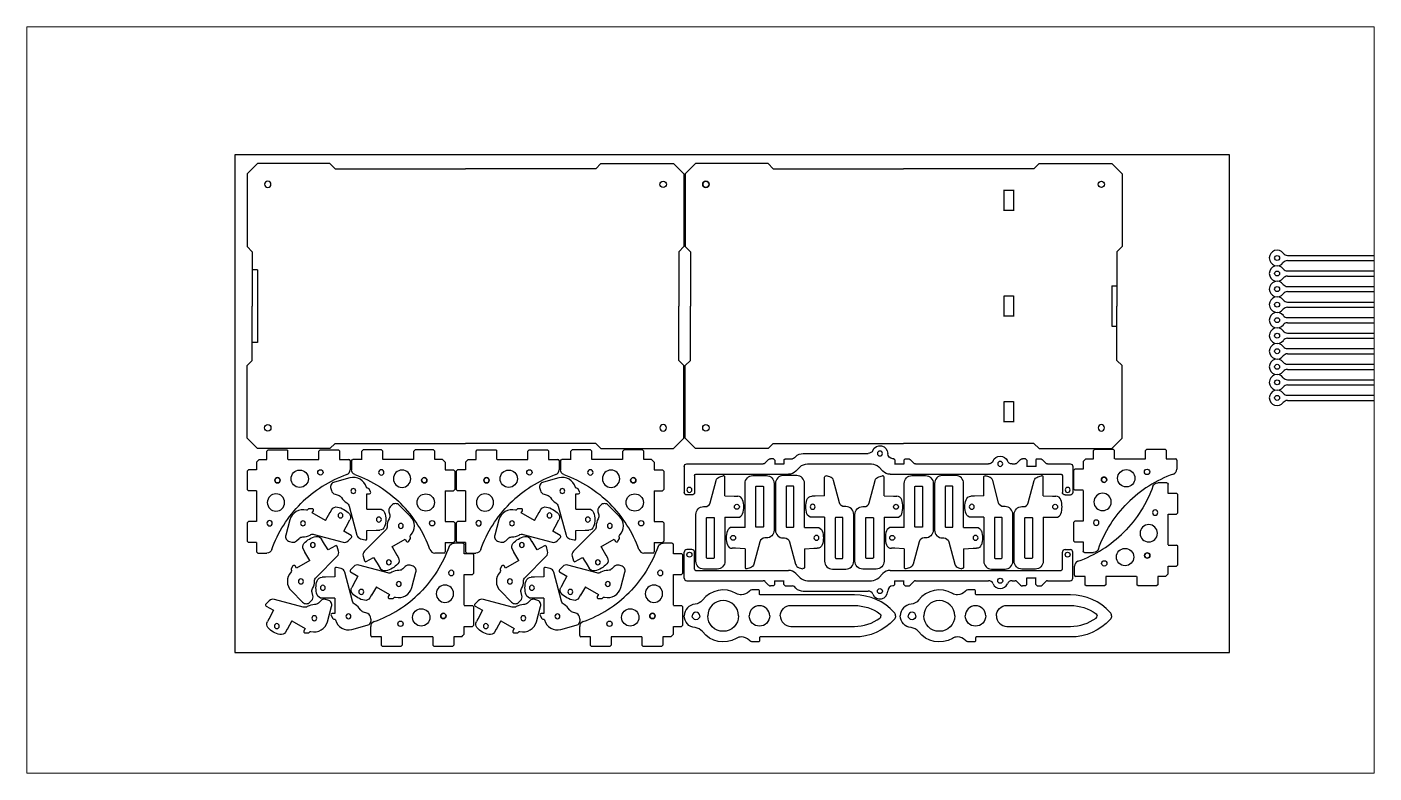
# Paper-space layout 'LidArt' of a CAD drawing. Header units: inches. Extents: x 0.8 to 33.2, y 3.2 to 21.2.
# The model-space entities are those that its viewports show. They can reach past a viewport. Long polylines and large blocks are cut down to what shows.
import ezdxf

# ---------------------------------------------------------------- set-up
doc = ezdxf.new("R2010")
doc.units = ezdxf.units.IN
doc.header["$MEASUREMENT"] = 0
doc.layers.add('CUT', color=1, linetype='Continuous')

# ---------------------------------------------------------------- blocks, each defined once
blk = doc.blocks.new('CSB_LidPlate')
for p, q in [((-1.437, 10.29), (-1.312, 10.165)), ((-1.312, 10.165), (0, 10.165)), ((-3.437, 8.29), (-3.312, 8.165)), ((-3.312, 8.165), (-3.312, 5.02))]:
    blk.add_line(p, q)
at = {"ltscale": 0.03125}
blk.add_lwpolyline([(-3.437, 8.29), (-3.437, 10.04), (-3.187, 10.29), (-1.437, 10.29)], dxfattribs=at)
blk.add_circle((-2.937, 9.79), 0.0781)
blk = doc.blocks.new('Key')
at = {"layer": 'CUT'}
for points in [[(4.159, 0, 0.19175), (4.127, 0.086, 0.209924), (3.167, 0.508), (0.894, 0.508, -0.414214), (0.878, 0.524), (0.878, 0.597, 0.414214), (0.847, 0.628), (0.717, 0.628, 0.208712), (0.623, 0.587, -0.208712), (0.442, 0.508, -0.133256), (0.317, 0.542, 0.379381), (-0.5, 0.38, -0.214403), (-0.678, 0.283, 0.392211), (-0.941, 0)], [(1.378, 0, -0.414214), (1.63, 0.252), (3.167, 0.252, -0.158177), (3.782, 0.052, -0.248072), (3.807, 0, -0.248072)]]:
    blk.add_lwpolyline(points, format="xyb", dxfattribs=at)
for centre, radius in [((0, 0), 0.372), ((-0.656, 0), 0.0907), ((0.875, 0), 0.247)]:
    blk.add_arc(centre, radius, 0, 180, dxfattribs=at)
blk = doc.blocks.new('Key_Full')
blk.add_blockref('Key', (0, 0))
at = {"xscale": -1, "rotation": 180}
blk.add_blockref('Key', (0, 0), dxfattribs=at)
blk = doc.blocks.new('Linkage_5in')
at = {"layer": 'CUT'}
for p, q in [((0.25, 0.0625), (3.25, 0.0625)), ((3.75, 0.0625), (4.25, 0.0625)), ((0.25, -0.0625), (3.25, -0.0625)), ((3.75, -0.0625), (4.25, -0.0625))]:
    blk.add_line(p, q, dxfattribs=at)
for centre in [(0, 0), (3.5, 0), (4.5, 0)]:
    blk.add_circle(centre, 0.0595, dxfattribs=at)
for centre, radius, start, end in [((0, 0), 0.1875, 36.8699, 323.1301), ((0.25, 0.1875), 0.125, 216.8699, 270), ((3.25, 0.1875), 0.125, 270, 323.1301), ((3.5, 0), 0.1875, 36.8699, 143.1301), ((3.75, 0.1875), 0.125, 216.8699, 270), ((4.25, 0.1875), 0.125, 270, 323.1301), ((4.5, 0), 0.1875, 216.8699, 143.1301), ((0.25, -0.1875), 0.125, 90, 143.1301), ((3.25, -0.1875), 0.125, 36.8699, 90), ((3.5, 0), 0.1875, 216.8699, 323.1301), ((3.75, -0.1875), 0.125, 90, 143.1301), ((4.25, -0.1875), 0.125, 36.8699, 90)]:
    blk.add_arc(centre, radius, start, end, dxfattribs=at)
blk = doc.blocks.new('Bracket_V2')
at = {"layer": 'CUT'}
for p, q in [((-0.2, 0.65), (-0.168, 0.682)), ((-0.2, 0.451), (-0.2, 0.65)), ((-0.168, 0.682), (0.275, 0.682)), ((0.275, 0.682), (0.306, 0.65)), ((0.306, 0.451), (0.306, 0.65)), ((1.05, 0.65), (1.082, 0.682)), ((1.05, 0.451), (1.05, 0.65)), ((1.082, 0.682), (1.525, 0.682)), ((1.525, 0.682), (1.556, 0.65)), ((1.556, 0.451), (1.556, 0.65)), ((-0.387, 0.451), (-0.419, 0.419)), ((-0.387, 0.451), (-0.2, 0.451)), ((0.311, 0.451), (1.05, 0.451)), ((1.551, 0.451), (1.777, 0.451)), ((1.808, 0.419), (1.808, 0.202))]:
    blk.add_line(p, q, dxfattribs=at)
for centre, radius in [((0.053, -0.053), 0.0645), ((0.589, -0.017), 0.209), ((1.089, 0.137), 0.0645)]:
    blk.add_circle(centre, radius, dxfattribs=at)
for centre, radius, start, end in [((1.777, 0.419), 0.0312, 0, 90), ((2.735, -2.735), 2.995, 109.7047, 135), ((1.683, 0.202), 0.125, 289.7047, 360)]:
    blk.add_arc(centre, radius, start, end, dxfattribs=at)
blk = doc.blocks.new('Bracket_V2_both')
at = {"xscale": -1}
blk.add_blockref('Bracket_V2', (-0.447, -0.447), dxfattribs=at)
at = {"rotation": 270}
blk.add_blockref('Bracket_V2', (-0.447, -0.447), dxfattribs=at)
blk = doc.blocks.new('Stix_Sideview')
at = {"layer": 'CUT'}
for p, q in [((8.926, 0.674), (9.051, 0.676)), ((8.989, 0.675), (8.989, 0.675)), ((-0.246, -0.192), (-0.258, 0.433)), ((-0.072, 0.499), (-0.197, 0.496)), ((-0.135, 0.497), (-0.135, 0.497)), ((-0.001, 0.031), (-0.009, 0.437)), ((8.873, 0.204), (8.865, 0.61)), ((9.127, -0.01), (9.115, 0.615)), ((0.031, 0.001), (2.264, 0.044)), ((4.445, -0.09), (4.546, 0.015)), ((4.721, 0.092), (8.842, 0.172)), ((-0.183, -0.254), (1.66, -0.218)), ((1.794, -0.322), (1.704, -0.235)), ((1.912, -0.338), (1.942, -0.306)), ((1.935, -0.212), (2.165, -0.208)), ((1.942, -0.306), (1.94, -0.212)), ((2.162, -0.302), (2.16, -0.208)), ((2.162, -0.302), (2.194, -0.332)), ((2.548, -0.127), (2.442, -0.026)), ((2.726, -0.197), (4.269, -0.167)), ((4.806, -0.282), (4.791, -0.282)), ((4.837, -0.25), (4.806, -0.282)), ((4.83, -0.156), (5.06, -0.152)), ((4.837, -0.25), (4.835, -0.156)), ((5.057, -0.245), (5.055, -0.152)), ((5.057, -0.245), (5.088, -0.276)), ((5.088, -0.276), (5.161, -0.275)), ((5.205, -0.256), (5.292, -0.165)), ((5.336, -0.146), (7.092, -0.112)), ((7.665, -0.101), (7.738, -0.1)), ((7.872, -0.204), (7.782, -0.117)), ((7.99, -0.22), (7.917, -0.221)), ((8.02, -0.188), (7.99, -0.22)), ((8.242, -0.027), (8.012, -0.032)), ((8.02, -0.188), (8.017, -0.032)), ((8.24, -0.184), (8.237, -0.027)), ((8.272, -0.214), (8.24, -0.184)), ((8.272, -0.214), (8.345, -0.213)), ((8.389, -0.194), (8.475, -0.104)), ((8.519, -0.084), (9.066, -0.074)), ((1.912, -0.338), (1.839, -0.339)), ((2.194, -0.332), (2.37, -0.329)), ((2.449, -0.379), (2.415, -0.346)), ((2.627, -0.449), (4.195, -0.419))]:
    blk.add_line(p, q, dxfattribs=at)
for centre in [(-0.132, 0.375), (8.991, 0.553), (7.378, -0.107), (4.481, -0.413)]:
    blk.add_circle(centre, 0.0595, dxfattribs=at)
for centre, radius, start, end in [((8.927, 0.611), 0.0625, 91.1139, 181.1139), ((9.052, 0.614), 0.0625, 1.1139, 91.1139), ((-0.196, 0.434), 0.0625, 91.1139, 181.1139), ((-0.071, 0.436), 0.0625, 1.1139, 91.1139), ((0.031, 0.032), 0.0312, 181.1139, 271.1139), ((2.269, -0.206), 0.25, 46.1139, 91.1139), ((4.726, -0.158), 0.25, 91.1139, 136.1139), ((8.841, 0.203), 0.0312, 271.1139, 1.1139), ((-0.184, -0.191), 0.0625, 181.1139, 271.1139), ((1.661, -0.28), 0.0625, 46.1139, 91.1139), ((1.838, -0.277), 0.0625, 226.1139, 271.1139), ((2.721, 0.053), 0.25, 226.1139, 271.1139), ((4.264, 0.083), 0.25, 271.1139, 316.1139), ((4.794, -0.407), 0.125, 91.1139, 181.1139), ((5.16, -0.212), 0.0625, 271.1139, 316.1139), ((5.337, -0.209), 0.0625, 91.1139, 136.1139), ((7.095, -0.237), 0.125, 24.6921, 91.1139), ((7.378, -0.107), 0.188, 204.6921, 337.5357), ((7.667, -0.226), 0.125, 91.1139, 157.5357), ((7.739, -0.162), 0.0625, 46.1139, 91.1139), ((7.915, -0.159), 0.0625, 226.1139, 271.1139), ((8.344, -0.15), 0.0625, 271.1139, 316.1139), ((8.52, -0.147), 0.0625, 91.1139, 136.1139), ((9.064, -0.011), 0.0625, 271.1139, 1.1139), ((2.372, -0.391), 0.0625, 46.1139, 91.1139), ((2.622, -0.199), 0.25, 226.1139, 271.1139), ((4.197, -0.544), 0.125, 24.6921, 91.1139), ((4.481, -0.413), 0.188, 204.6921, 1.1139)]:
    blk.add_arc(centre, radius, start, end, dxfattribs=at)
blk = doc.blocks.new('Latch_Mid')
at = {"layer": 'CUT', "ltscale": 0.007812}
for p, q in [((0.253, 0.919), (0.253, 1.369)), ((0.253, 0.919), (0.49, 0.909)), ((0.48, 0.909), (0.562, 0.909)), ((0.253, 0.403), (0.49, 0.403)), ((0.48, 0.403), (0.562, 0.403))]:
    blk.add_line(p, q, dxfattribs=at)
blk.add_lwpolyline([(0.253, 0.403), (0.253, -0.659, -0.414214), (0.066, -0.847), (-0.261, -0.847, -0.414214), (-0.448, -0.659), (-0.448, 0.472, -0.414214), (-0.261, 0.659), (-0.226, 0.659, 0.339454), (-0.105, 0.752), (0.038, 1.288, -0.267949), (0.127, 1.376), (0.214, 1.4)], format="xyb", dxfattribs=at)
at = {"layer": 'CUT'}
blk.add_lwpolyline([(-0.19, -0.573), (-0.19, 0.386, -0.414214), (-0.174, 0.401), (-0.021, 0.401, -0.414214), (-0.005, 0.386), (-0.005, -0.573, -0.414214), (-0.021, -0.589), (-0.174, -0.589, -0.414214)], format="xyb", close=True, dxfattribs=at)
at = {"layer": 'CUT', "ltscale": 0.003906}
blk.add_circle((0.542, 0.656), 0.0595, dxfattribs=at)
at = {"layer": 'CUT', "ltscale": 0.007812}
for centre, radius, start, end in [((0.222, 1.369), 0.0312, 0, 105), ((0.562, 0.784), 0.125, 18.3655, 90), ((0.177, 0.656), 0.531, 341.6345, 18.3655), ((0.562, 0.528), 0.125, 270, 341.6345)]:
    blk.add_arc(centre, radius, start, end, dxfattribs=at)
blk = doc.blocks.new('HingeTop')
at = {"layer": 'CUT', "ltscale": 0.007812}
for p, q in [((-0.242, 0.263), (-0.005, 0.253)), ((-0.015, 0.253), (0.067, 0.253)), ((-0.242, -0.253), (-0.005, -0.253)), ((-0.015, -0.253), (0.067, -0.253))]:
    blk.add_line(p, q, dxfattribs=at)
at = {"layer": 'CUT'}
blk.add_lwpolyline([(-0.242, -0.25), (-0.242, -0.622), (-0.179, -0.622, -0.57735), (-0.152, -0.669), (-0.191, -0.737, -0.267949), (-0.218, -0.753), (-0.224, -0.753, 0.336424), (-0.254, -0.776, -0.411031), (-0.655, -1.004), (-1.025, -0.905, -0.414214), (-1.114, -0.752), (-1.099, -0.698, -0.267949), (-1.011, -0.61), (-0.934, -0.589, 0.203798), (-0.857, -0.529, -0.141217), (-0.729, -0.4, 0.203798), (-0.668, -0.323), (-0.481, 0.375, -0.267949), (-0.393, 0.464), (-0.281, 0.493, -0.493145), (-0.242, 0.463), (-0.242, 0.263)], format="xyb", dxfattribs=at)
at = {"layer": 'CUT', "ltscale": 0.003906}
for centre in [(0.047, 0), (-0.57, -0.688)]:
    blk.add_circle(centre, 0.0595, dxfattribs=at)
at = {"layer": 'CUT', "ltscale": 0.007812}
for centre, radius, start, end in [((0.067, 0.128), 0.125, 18.3655, 90), ((-0.318, 0), 0.531, 341.6345, 18.3655), ((0.067, -0.128), 0.125, 270, 341.6345)]:
    blk.add_arc(centre, radius, start, end, dxfattribs=at)
blk = doc.blocks.new('Linkage_4in')
at = {"layer": 'CUT'}
for p, q in [((1.38, -0.59), (3.411, -1.56)), ((1.326, -0.703), (3.357, -1.673))]:
    blk.add_line(p, q, dxfattribs=at)
for centre in [(1.128, -0.539), (3.609, -1.725)]:
    blk.add_circle(centre, 0.0595, dxfattribs=at)
for centre, radius, start, end in [((1.128, -0.539), 0.188, 11.3297, 297.5899), ((1.434, -0.478), 0.125, 191.3297, 244.4598), ((1.273, -0.816), 0.125, 64.4598, 117.5899), ((3.464, -1.448), 0.125, 244.4598, 297.5899), ((3.609, -1.725), 0.188, 191.3297, 117.5899), ((3.303, -1.786), 0.125, 11.3297, 64.4598)]:
    blk.add_arc(centre, radius, start, end, dxfattribs=at)
blk = doc.blocks.new('Linkage_3in')
at = {"layer": 'CUT'}
for p, q in [((0.25, 0.0625), (3, 0.0625)), ((0.25, -0.0625), (3, -0.0625))]:
    blk.add_line(p, q, dxfattribs=at)
for centre in [(0, 0), (3.25, 0)]:
    blk.add_circle(centre, 0.0595, dxfattribs=at)
for centre, radius, start, end in [((0, 0), 0.1875, 36.8699, 323.1301), ((0.25, 0.1875), 0.125, 216.8699, 270), ((3, 0.1875), 0.125, 270, 323.1301), ((3.25, 0), 0.1875, 216.8699, 143.1301), ((0.25, -0.1875), 0.125, 90, 143.1301), ((3, -0.1875), 0.125, 36.8699, 90)]:
    blk.add_arc(centre, radius, start, end, dxfattribs=at)

msp = doc.modelspace()

# ---------------------------------------------------------------- linework, layer by layer
msp.add_lwpolyline([(-123.3063, 53.45689), (-99.3063, 53.45689), (-99.3063, 65.45689), (-123.3063, 65.45689)], close=True)
msp.add_circle((-111.93831, 64.74801), 0.07812)
at = {"layer": 'CUT'}
for p, q in [((-104.74539, 64.60634), (-104.51539, 64.60634)), ((-104.74039, 64.11134), (-104.74039, 64.61134)), ((-104.52039, 64.61134), (-104.52039, 64.11134)), ((-104.51539, 64.11634), (-104.74539, 64.11634)), ((-122.75956, 62.68884), (-122.88456, 62.68884)), ((-122.75956, 62.68884), (-122.75956, 60.93384)), ((-102.14831, 62.29884), (-102.14831, 61.32384)), ((-102.14831, 62.29884), (-102.02331, 62.29884)), ((-104.74539, 62.05634), (-104.51539, 62.05634)), ((-104.74039, 61.56134), (-104.74039, 62.06134)), ((-104.52039, 62.06134), (-104.52039, 61.56134)), ((-104.51539, 61.56634), (-104.74539, 61.56634)), ((-102.14831, 61.32384), (-102.02331, 61.32384)), ((-122.75956, 60.93384), (-122.88456, 60.93384)), ((-104.74539, 59.50634), (-104.51539, 59.50634)), ((-104.74039, 59.01134), (-104.74039, 59.51134)), ((-104.52039, 59.51134), (-104.52039, 59.01134)), ((-104.51539, 59.01634), (-104.74539, 59.01634))]:
    msp.add_line(p, q, dxfattribs=at)

# ---------------------------------------------------------------- block references
for name, p in [('Linkage_5in', (-98.15829, 62.97105)), ('Linkage_5in', (-98.15829, 62.59605)), ('Linkage_5in', (-98.15829, 62.22105)), ('Linkage_5in', (-98.15829, 61.84605)), ('Linkage_3in', (-98.15829, 60.72105)), ('Linkage_3in', (-98.15829, 60.34605)), ('Linkage_3in', (-98.15829, 59.97105)), ('Linkage_3in', (-98.15829, 59.59605))]:
    msp.add_blockref(name, p)
for name, p, rotation in [('Linkage_4in', (-99.40829, 61.47105), 25.54017209668681), ('Linkage_4in', (-99.40829, 61.09605), 25.54017209668681), ('Bracket_V2_both', (-122.77456, 58.10842), 90.00000000000001), ('Bracket_V2_both', (-117.73206, 58.10842), 90.00000000000001), ('Bracket_V2_both', (-100.79048, 55.2928), 270), ('Bracket_V2_both', (-117.77082, 53.83623), 270), ('Bracket_V2_both', (-112.72832, 53.83623), 270), ('Stix_Sideview', (-112.21207, 55.43503), 358.886115599603)]:
    msp.add_blockref(name, p, dxfattribs=dict(rotation=rotation))
at = {"xscale": -1}
for name, p, rotation in [('Stix_Sideview', (-112.21207, 57.75353), 181.113884400397), ('Bracket_V2_both', (-118.23331, 58.10842), 270), ('Bracket_V2_both', (-113.19081, 58.10842), 270)]:
    msp.add_blockref(name, p, dxfattribs=dict(at, rotation=rotation))
msp.add_blockref('Bracket_V2_both', (-102.83226, 58.12096), dxfattribs=at)
at = {"layer": 'CUT', "xscale": -1}
for name, p, rotation in [('CSB_LidPlate', (-112.71956, 61.81134), 90), ('CSB_LidPlate', (-102.14831, 61.81134), 90), ('CSB_LidPlate', (-122.75956, 61.81134), 270), ('CSB_LidPlate', (-112.18831, 61.81134), 270), ('HingeTop', (-119.87517, 56.66098), 180), ('HingeTop', (-114.83267, 56.66098), 180), ('Latch_Mid', (-109.81332, 56.87553), 180), ('Latch_Mid', (-105.97432, 56.87553), 180), ('HingeTop', (-120.77812, 56.71881), 240), ('HingeTop', (-115.73562, 56.71881), 240), ('HingeTop', (-119.60978, 55.6692), 120), ('HingeTop', (-114.56728, 55.6692), 120), ('HingeTop', (-121.39808, 56.0064), 299.9999999999999), ('HingeTop', (-116.35558, 56.0064), 299.9999999999999), ('HingeTop', (-120.22974, 54.95679), 59.99999999999994), ('HingeTop', (-115.18724, 54.95679), 59.99999999999994), ('HingeTop', (-122.26604, 54.13041), 59.99999999999994), ('HingeTop', (-117.22354, 54.13041), 59.99999999999994)]:
    msp.add_blockref(name, p, dxfattribs=dict(at, rotation=rotation))
at = {"layer": 'CUT'}
for name, p, rotation in [('CSB_LidPlate', (-122.75956, 61.81134), 270), ('CSB_LidPlate', (-112.18831, 61.81134), 270), ('CSB_LidPlate', (-112.71956, 61.81134), 90), ('CSB_LidPlate', (-102.14831, 61.81134), 90), ('Latch_Mid', (-110.74057, 56.87553), 180), ('Latch_Mid', (-106.90157, 56.87553), 180)]:
    msp.add_blockref(name, p, dxfattribs=dict(at, rotation=rotation))
for name, p in [('Latch_Mid', (-111.73282, 56.31303)), ('Latch_Mid', (-107.89382, 56.31303)), ('Latch_Mid', (-104.05482, 56.31303)), ('Key_Full', (-111.52157, 54.33623)), ('Key_Full', (-106.30874, 54.33623))]:
    msp.add_blockref(name, p, dxfattribs=at)
at = {"layer": 'CUT', "xscale": -1}
for name, p in [('Latch_Mid', (-108.82107, 56.31303)), ('Latch_Mid', (-104.98207, 56.31303)), ('HingeTop', (-121.13269, 55.01461)), ('HingeTop', (-116.09019, 55.01461))]:
    msp.add_blockref(name, p, dxfattribs=at)

psp = doc.layouts.new('LidArt')

# ---------------------------------------------------------------- viewports
at = {"layer": '0', "view_target_point": (-117.40834, 108.36181)}
psp.add_viewport(center=(17, 12.25), size=(32.5, 18), view_center_point=(5.33938, -48.81682), view_height=18, dxfattribs=at)

doc.saveas('drawing.dxf')
